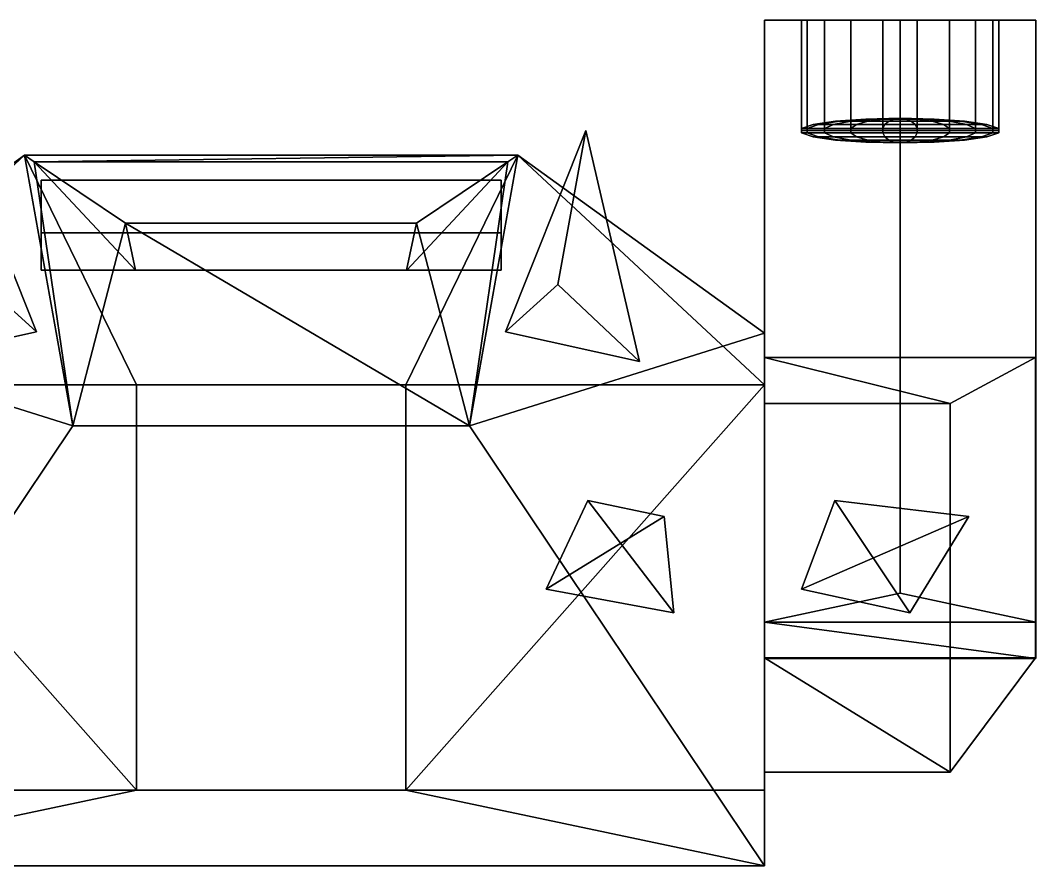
# Model space of a CAD drawing. Extents: x -18.6 to 18.6, y -8.6 to 11.9.
# Drawn here: x -6.1 to 18.59, y -8.63 to 11.91 of the extents above; entities that cross this region are included whole.
import ezdxf

# ---------------------------------------------------------------- set-up
doc = ezdxf.new("R2010")
doc.units = 0
for name, color, linetype in [('Cube', 15, 'CONTINUOUS'), ('Cube3', 15, 'CONTINUOUS'), ('Cube4', 15, 'CONTINUOUS'), ('Cylinder1', 15, 'CONTINUOUS'), ('NoName14', 15, 'CONTINUOUS'), ('NoName6', 15, 'CONTINUOUS'), ('NoName6001', 15, 'CONTINUOUS'), ('NoName9', 15, 'CONTINUOUS'), ('Sphere', 15, 'CONTINUOUS')]:
    doc.layers.add(name, color=color, linetype=linetype)

msp = doc.modelspace()

# ---------------------------------------------------------------- linework, layer by layer
at = {"layer": 'Cube', "color": 0}
for points in [[(-5.593406, 5.836161, -2.441469), (-5.593385, 6.744943, -2.441473), (-5.593385, 8.028027, -0.482053), (-5.593374, 5.83617, -0.482104)], [(5.593384, 8.028027, -0.482053), (5.593384, 5.83616, -0.482106), (-5.593374, 5.83617, -0.482104), (-5.593385, 8.028027, -0.482053)], [(-5.593385, 6.744943, -2.441473), (5.593384, 6.744943, -2.441473), (5.593384, 8.028027, -0.482053), (-5.593385, 8.028027, -0.482053)], [(5.593384, 6.744943, -2.441473), (5.59338, 5.83616, -2.441474), (5.593384, 5.83616, -0.482106), (5.593384, 8.028027, -0.482053)], [(-5.593385, 6.744943, -2.441473), (-5.593406, 5.836161, -2.441469), (5.59338, 5.83616, -2.441474), (5.593384, 6.744943, -2.441473)], [(5.59338, 5.83616, -2.441474), (-5.593406, 5.836161, -2.441469), (-5.593374, 5.83617, -0.482104), (5.593384, 5.83616, -0.482106)]]:
    msp.add_3dface(points, dxfattribs=at)
at = {"layer": 'Cube3', "color": 0}
for points in [[(11.999613, -3.577291, -5.33909), (18.592813, -3.577026, -5.337899), (18.593245, 3.720344, -5.338007), (12.000263, 3.72014, -5.338667)], [(11.999613, -3.577291, -5.33909), (12.000263, 3.72014, -5.338667), (12.001456, 2.596614, 7.019952), (12.001121, -6.359219, 7.020262)], [(16.511473, 2.596646, 3.235605), (12.000263, 3.72014, -5.338667), (18.593245, 3.720344, -5.338007)], [(12.000263, 3.72014, -5.338667), (16.511473, 2.596646, 3.235605), (12.001456, 2.596614, 7.019952)], [(18.593245, 3.720344, -5.338007), (18.592813, -3.577026, -5.337899), (16.511238, -6.359221, 3.235744), (16.511473, 2.596646, 3.235605)], [(12.001456, 2.596614, 7.019952), (16.511473, 2.596646, 3.235605), (16.511238, -6.359221, 3.235744), (12.001121, -6.359219, 7.020262)], [(16.511238, -6.359221, 3.235744), (18.592813, -3.577026, -5.337899), (11.999613, -3.577291, -5.33909)], [(11.999613, -3.577291, -5.33909), (12.001121, -6.359219, 7.020262), (16.511238, -6.359221, 3.235744)]]:
    msp.add_3dface(points, dxfattribs=at)
at = {"layer": 'Cube4', "color": 1}
for points in [[(-4.822488, 2.057354, -9.908897), (-5.998119, 8.631292, -0.119967), (-11.996239, 4.312647, -0.119967)], [(-5.998119, 8.631292, -0.119967), (-3.274973, 3.053042, 9.90889), (-11.996239, 3.053042, 7.029792)], [(-11.996239, 3.053042, 7.029792), (-11.996239, 4.312647, -0.119967), (-5.998119, 8.631292, -0.119967)], [(-5.998119, 8.631292, -0.119967), (5.998119, 8.631292, -0.119967), (3.274973, 3.053042, 9.90889), (-3.274973, 3.053042, 9.90889)], [(11.996239, 3.053042, 7.029793), (3.274973, 3.053042, 9.90889), (5.998119, 8.631292, -0.119967)], [(-3.274973, 3.053042, 9.90889), (3.274973, 3.053042, 9.90889), (3.274973, -6.79587, 9.90889), (-3.274973, -6.79587, 9.90889)], [(11.996239, -6.79587, 5.458285), (3.274973, -6.79587, 9.90889), (11.996239, 3.053042, 7.029793)], [(3.274973, 3.053042, 9.90889), (11.996239, 3.053042, 7.029793), (3.274973, -6.79587, 9.90889)]]:
    msp.add_3dface(points, dxfattribs=at)
at = {"layer": 'Cube4', "color": 0}
for points in [[(-5.998119, 8.631292, -0.119967), (-4.822488, 2.057354, -9.908897), (-5.758194, 8.475636, -0.351748)], [(-5.998119, 8.631292, -0.119967), (-5.758194, 8.475636, -0.351748), (5.998119, 8.631292, -0.119967)], [(-5.758194, 8.475636, -0.351748), (5.758344, 8.475634, -0.35175), (5.998119, 8.631292, -0.119967)], [(-5.758194, 8.475636, -0.351748), (-4.822488, 2.057354, -9.908897), (-3.538891, 6.984697, -2.571833)], [(3.538892, 6.984706, -2.571818), (4.822488, 2.057354, -9.908897), (5.758344, 8.475634, -0.35175)], [(4.822488, 2.057354, -9.908897), (11.996239, 4.312647, -0.119967), (5.998119, 8.631292, -0.119967)], [(4.822488, 2.057354, -9.908897), (5.998119, 8.631292, -0.119967), (5.758344, 8.475634, -0.35175)], [(5.998119, 8.631292, -0.119967), (11.996239, 4.312647, -0.119967), (11.996239, 3.053042, 7.029793)], [(-4.822488, 2.057354, -9.908897), (4.822488, 2.057354, -9.908897), (-3.538891, 6.984697, -2.571833)], [(-3.538891, 6.984697, -2.571833), (4.822488, 2.057354, -9.908897), (3.538892, 6.984706, -2.571818)], [(-11.996239, 4.312647, -0.119967), (-11.996239, -8.631294, -1.25961), (-4.822488, 2.057354, -9.908897)], [(11.996239, -8.631294, -1.25961), (11.996239, 4.312647, -0.119967), (4.822488, 2.057354, -9.908897)], [(11.996239, 3.053042, 7.029793), (11.996239, 4.312647, -0.119967), (11.996239, -8.631294, -1.25961), (11.996239, -6.79587, 5.458285)], [(-11.996239, -6.79587, 5.458285), (-11.996239, 3.053042, 7.029792), (-3.274973, -6.79587, 9.90889)], [(-3.274973, 3.053042, 9.90889), (-3.274973, -6.79587, 9.90889), (-11.996239, 3.053042, 7.029792)], [(-4.822488, 2.057354, -9.908897), (-11.996239, -8.631294, -1.25961), (11.996239, -8.631294, -1.25961), (4.822488, 2.057354, -9.908897)], [(3.274973, -6.79587, 9.90889), (11.996239, -8.631294, -1.25961), (-11.996239, -8.631294, -1.25961), (-3.274973, -6.79587, 9.90889)], [(-11.996239, -6.79587, 5.458285), (-3.274973, -6.79587, 9.90889), (-11.996239, -8.631294, -1.25961)], [(11.996239, -6.79587, 5.458285), (11.996239, -8.631294, -1.25961), (3.274973, -6.79587, 9.90889)]]:
    msp.add_3dface(points, dxfattribs=at)
at = {"layer": 'Cube4', "color": 2}
for points in [[(-3.296113, 5.836169, -1.74763), (-3.298966, 5.836145, -1.463551), (-5.758194, 8.475636, -0.351748), (-3.538891, 6.984697, -2.571833)], [(-3.298966, 5.836145, -1.463551), (3.298966, 5.83611, -1.459009), (5.758344, 8.475634, -0.35175), (-5.758194, 8.475636, -0.351748)], [(3.298966, 5.83611, -1.459009), (3.297221, 5.836157, -1.747623), (3.538892, 6.984706, -2.571818), (5.758344, 8.475634, -0.35175)], [(3.297221, 5.836157, -1.747623), (-3.296113, 5.836169, -1.74763), (-3.538891, 6.984697, -2.571833), (3.538892, 6.984706, -2.571818)], [(3.298966, 5.83611, -1.459009), (-3.298966, 5.836145, -1.463551), (-3.296113, 5.836169, -1.74763), (3.297221, 5.836157, -1.747623)]]:
    msp.add_3dface(points, dxfattribs=at)
at = {"layer": 'Cylinder1', "color": 0}
for points in [[(14.095585, 11.910838, -6.107555), (14.878585, 11.91084, -5.818171), (11.996242, 11.910842, -5.338276)], [(13.457278, 11.910832, -6.65142), (14.095585, 11.910838, -6.107555), (11.996242, 11.910842, -5.338276)], [(13.040653, 11.910827, -7.384168), (13.457278, 11.910832, -6.65142), (11.996242, 11.910842, -5.338276)], [(12.895961, 11.910819, -8.217418), (13.040653, 11.910827, -7.384168), (11.996242, 11.910842, -5.338276)], [(11.996255, 11.910823, -9.255863), (12.895961, 11.910819, -8.217418), (11.996242, 11.910842, -5.338276)], [(15.711835, 11.91084, -5.818171), (11.996242, 11.910842, -5.338276), (14.878585, 11.91084, -5.818171)], [(18.594175, 11.910842, -5.338277), (11.996242, 11.910842, -5.338276), (15.711835, 11.91084, -5.818171)], [(11.996255, 11.910823, -9.255863), (11.996242, 11.910842, -5.338276), (11.996257, -3.592881, -5.338282), (11.996275, -2.713459, -8.370402)], [(11.996242, 11.910842, -5.338276), (18.594175, 11.910842, -5.338277), (18.5942, -3.592881, -5.338298), (11.996257, -3.592881, -5.338282)], [(15.295295, 11.910769, -11.888871), (11.996255, 11.910823, -9.255863), (11.996275, -2.713459, -8.370402), (15.295503, -2.008297, -10.801717)], [(13.040653, 11.910811, -9.050668), (12.895961, 11.910819, -8.217418), (11.996255, 11.910823, -9.255863)], [(13.457278, 11.910806, -9.783416), (13.040653, 11.910811, -9.050668), (11.996255, 11.910823, -9.255863)], [(14.095585, 11.910801, -10.327281), (13.457278, 11.910806, -9.783416), (11.996255, 11.910823, -9.255863)], [(15.295295, 11.910769, -11.888871), (14.095585, 11.910801, -10.327281), (11.996255, 11.910823, -9.255863)], [(15.295295, 11.910769, -11.888871), (14.878585, 11.910798, -10.616666), (14.095585, 11.910801, -10.327281)], [(15.295295, 11.910769, -11.888871), (15.711835, 11.910798, -10.616666), (14.878585, 11.910798, -10.616666)], [(18.594204, 11.910823, -9.255893), (15.295295, 11.910769, -11.888871), (15.295503, -2.008297, -10.801717), (18.594204, -2.71383, -8.369139)], [(15.295295, 11.910769, -11.888871), (18.594204, 11.910823, -9.255893), (16.494835, 11.910801, -10.327282)], [(15.295295, 11.910769, -11.888871), (16.494835, 11.910801, -10.327282), (15.711835, 11.910798, -10.616666)], [(16.494835, 11.910838, -6.107555), (18.594175, 11.910842, -5.338277), (15.711835, 11.91084, -5.818171)], [(17.133141, 11.910832, -6.651421), (18.594175, 11.910842, -5.338277), (16.494835, 11.910838, -6.107555)], [(16.494835, 11.910801, -10.327282), (18.594204, 11.910823, -9.255893), (17.133141, 11.910806, -9.783417)], [(17.549767, 11.910827, -7.384169), (18.594175, 11.910842, -5.338277), (17.133141, 11.910832, -6.651421)], [(17.133141, 11.910806, -9.783417), (18.594204, 11.910823, -9.255893), (17.549767, 11.910811, -9.050669)], [(17.694458, 11.910819, -8.217419), (18.594175, 11.910842, -5.338277), (17.549767, 11.910827, -7.384169)], [(17.549767, 11.910811, -9.050669), (18.594175, 11.910842, -5.338277), (17.694458, 11.910819, -8.217419)], [(18.594204, 11.910823, -9.255893), (18.594175, 11.910842, -5.338277), (17.549767, 11.910811, -9.050669)], [(18.594175, 11.910842, -5.338277), (18.594204, 11.910823, -9.255893), (18.594204, -2.71383, -8.369139), (18.5942, -3.592881, -5.338298)], [(12.896038, 9.231084, -8.217428), (17.13324, 9.231089, -6.651496), (13.040725, 9.231087, -7.38419)], [(17.549864, 9.231087, -7.384242), (17.13324, 9.231089, -6.651496), (12.896038, 9.231084, -8.217428)], [(13.040728, 9.231082, -9.050671), (17.549864, 9.231087, -7.384242), (12.896038, 9.231084, -8.217428)], [(13.040725, 9.231087, -7.38419), (16.494923, 9.23109, -6.107631), (13.457355, 9.231089, -6.651458)], [(17.13324, 9.231089, -6.651496), (16.494923, 9.23109, -6.107631), (13.040725, 9.231087, -7.38419)], [(17.694563, 9.231084, -8.217484), (17.549864, 9.231087, -7.384242), (13.040728, 9.231082, -9.050671)], [(13.457361, 9.231077, -9.783416), (17.694563, 9.231084, -8.217484), (13.040728, 9.231082, -9.050671)], [(13.457355, 9.231089, -6.651458), (15.711923, 9.23109, -5.818242), (14.095662, 9.23109, -6.107602)], [(16.494923, 9.23109, -6.107631), (15.711923, 9.23109, -5.818242), (13.457355, 9.231089, -6.651458)], [(17.549868, 9.231082, -9.050726), (17.694563, 9.231084, -8.217484), (13.457361, 9.231077, -9.783416)], [(14.095668, 9.231076, -10.327281), (17.549868, 9.231082, -9.050726), (13.457361, 9.231077, -9.783416)], [(15.711923, 9.23109, -5.818242), (14.878668, 9.23109, -5.818234), (14.095662, 9.23109, -6.107602)], [(17.133242, 9.231077, -9.783456), (17.549868, 9.231082, -9.050726), (14.095668, 9.231076, -10.327281)], [(14.878674, 9.231076, -10.616673), (17.133242, 9.231077, -9.783456), (14.095668, 9.231076, -10.327281)], [(16.494932, 9.231076, -10.327304), (17.133242, 9.231077, -9.783456), (14.878674, 9.231076, -10.616673)], [(15.711932, 9.231076, -10.616689), (16.494932, 9.231076, -10.327304), (14.878674, 9.231076, -10.616673)], [(15.295503, -2.008297, -10.801717), (11.996275, -2.713459, -8.370402), (18.594204, -2.71383, -8.369139)], [(11.996275, -2.713459, -8.370402), (11.996257, -3.592881, -5.338282), (18.5942, -3.592881, -5.338298)], [(18.594204, -2.71383, -8.369139), (11.996275, -2.713459, -8.370402), (18.5942, -3.592881, -5.338298)]]:
    msp.add_3dface(points, dxfattribs=at)
at = {"layer": 'Cylinder1', "color": 1}
for points in [[(12.896038, 9.231084, -8.217428), (13.040725, 9.231087, -7.38419), (13.040653, 11.910827, -7.384168), (12.895961, 11.910819, -8.217418)], [(13.040728, 9.231082, -9.050671), (12.896038, 9.231084, -8.217428), (12.895961, 11.910819, -8.217418), (13.040653, 11.910811, -9.050668)], [(13.040725, 9.231087, -7.38419), (13.457355, 9.231089, -6.651458), (13.457278, 11.910832, -6.65142), (13.040653, 11.910827, -7.384168)], [(13.457361, 9.231077, -9.783416), (13.040728, 9.231082, -9.050671), (13.040653, 11.910811, -9.050668), (13.457278, 11.910806, -9.783416)], [(13.457355, 9.231089, -6.651458), (14.095662, 9.23109, -6.107602), (14.095585, 11.910838, -6.107555), (13.457278, 11.910832, -6.65142)], [(14.095668, 9.231076, -10.327281), (13.457361, 9.231077, -9.783416), (13.457278, 11.910806, -9.783416), (14.095585, 11.910801, -10.327281)], [(14.095662, 9.23109, -6.107602), (14.878668, 9.23109, -5.818234), (14.878585, 11.91084, -5.818171), (14.095585, 11.910838, -6.107555)], [(14.878674, 9.231076, -10.616673), (14.095668, 9.231076, -10.327281), (14.095585, 11.910801, -10.327281), (14.878585, 11.910798, -10.616666)], [(14.878668, 9.23109, -5.818234), (15.711923, 9.23109, -5.818242), (15.711835, 11.91084, -5.818171), (14.878585, 11.91084, -5.818171)], [(15.711932, 9.231076, -10.616689), (14.878674, 9.231076, -10.616673), (14.878585, 11.910798, -10.616666), (15.711835, 11.910798, -10.616666)], [(15.711923, 9.23109, -5.818242), (16.494923, 9.23109, -6.107631), (16.494835, 11.910838, -6.107555), (15.711835, 11.91084, -5.818171)], [(16.494932, 9.231076, -10.327304), (15.711932, 9.231076, -10.616689), (15.711835, 11.910798, -10.616666), (16.494835, 11.910801, -10.327282)], [(16.494923, 9.23109, -6.107631), (17.13324, 9.231089, -6.651496), (17.133141, 11.910832, -6.651421), (16.494835, 11.910838, -6.107555)], [(17.133242, 9.231077, -9.783456), (16.494932, 9.231076, -10.327304), (16.494835, 11.910801, -10.327282), (17.133141, 11.910806, -9.783417)], [(17.13324, 9.231089, -6.651496), (17.549864, 9.231087, -7.384242), (17.549767, 11.910827, -7.384169), (17.133141, 11.910832, -6.651421)], [(17.549868, 9.231082, -9.050726), (17.133242, 9.231077, -9.783456), (17.133141, 11.910806, -9.783417), (17.549767, 11.910811, -9.050669)], [(17.549864, 9.231087, -7.384242), (17.694563, 9.231084, -8.217484), (17.694458, 11.910819, -8.217419), (17.549767, 11.910827, -7.384169)], [(17.694563, 9.231084, -8.217484), (17.549868, 9.231082, -9.050726), (17.549767, 11.910811, -9.050669), (17.694458, 11.910819, -8.217419)]]:
    msp.add_3dface(points, dxfattribs=at)
at = {"layer": 'NoName14', "color": 0}
for points in [[(7.650475, 9.230501, 8.050734), (6.971321, 5.489342, 4.394698), (5.698989, 4.342563, 6.424368)], [(5.698989, 4.342563, 6.424368), (8.96029, 3.619918, 6.380705), (7.650475, 9.230501, 8.050734)], [(8.96029, 3.619918, 6.380705), (6.971321, 5.489342, 4.394698), (7.650475, 9.230501, 8.050734)], [(5.698989, 4.342563, 6.424368), (6.971321, 5.489342, 4.394698), (8.96029, 3.619918, 6.380705)]]:
    msp.add_3dface(points, dxfattribs=at)
at = {"layer": 'NoName6', "color": 0}
for points in [[(6.68952, -1.912354, 8.591625), (7.703528, 0.242285, 8.063872), (9.79668, -2.48494, 7.498011)], [(9.561146, -0.146065, 13.016816), (7.703528, 0.242285, 8.063872), (6.68952, -1.912354, 8.591625)], [(9.79668, -2.48494, 7.498011), (7.703528, 0.242285, 8.063872), (9.561146, -0.146065, 13.016816)], [(6.68952, -1.912354, 8.591625), (9.79668, -2.48494, 7.498011), (9.561146, -0.146065, 13.016816)]]:
    msp.add_3dface(points, dxfattribs=at)
at = {"layer": 'NoName6001', "color": 0}
for points in [[(12.897324, -1.912354, 5.982453), (13.705654, 0.242285, 5.174161), (15.531701, -2.48494, 4.00496)], [(16.966923, -0.146065, 9.339072), (13.705654, 0.242285, 5.174161), (12.897324, -1.912354, 5.982453)], [(15.531701, -2.48494, 4.00496), (13.705654, 0.242285, 5.174161), (16.966923, -0.146065, 9.339072)], [(12.897324, -1.912354, 5.982453), (15.531701, -2.48494, 4.00496), (16.966923, -0.146065, 9.339072)]]:
    msp.add_3dface(points, dxfattribs=at)
at = {"layer": 'NoName9', "color": 0}
for points in [[(-7.655114, 9.230518, 8.050714), (-8.964928, 3.619942, 6.380687), (-5.703624, 4.342583, 6.424348)], [(-5.703624, 4.342583, 6.424348), (-6.975958, 5.48936, 4.394679), (-7.655114, 9.230518, 8.050714)], [(-8.964928, 3.619942, 6.380687), (-6.975958, 5.48936, 4.394679), (-5.703624, 4.342583, 6.424348)]]:
    msp.add_3dface(points, dxfattribs=at)
at = {"layer": 'Sphere', "color": 0}
for points in [[(13.823651, 9.460855, -8.761288), (13.72921, 9.460855, -8.217422), (13.185344, 9.381067, -8.217422), (13.312584, 9.381067, -8.950171)], [(13.72921, 9.460855, -8.217422), (13.823651, 9.460855, -7.673557), (13.312584, 9.381067, -7.484674), (13.185344, 9.381067, -8.217422)], [(14.095584, 9.460855, -9.239555), (13.823651, 9.460855, -8.761288), (13.312584, 9.381067, -8.950171), (13.678959, 9.381067, -9.594539)], [(13.823651, 9.460855, -7.673557), (14.095584, 9.460855, -7.19529), (13.678959, 9.381067, -6.840307), (13.312584, 9.381067, -7.484674)], [(14.512209, 9.460855, -9.594538), (14.095584, 9.460855, -9.239555), (13.678959, 9.381067, -9.594539), (14.240276, 9.381067, -10.072805)], [(14.095584, 9.460855, -7.19529), (14.512209, 9.460855, -6.840307), (14.240276, 9.381067, -6.36204), (13.678959, 9.381067, -6.840307)], [(14.512209, 9.512934, -8.506807), (14.461958, 9.512934, -8.217422), (13.72921, 9.460855, -8.217422), (13.823651, 9.460855, -8.761288)], [(14.461958, 9.512934, -8.217422), (14.512209, 9.512934, -7.928038), (13.823651, 9.460855, -7.673557), (13.72921, 9.460855, -8.217422)], [(14.656901, 9.512934, -8.761288), (14.512209, 9.512934, -8.506807), (13.823651, 9.460855, -8.761288), (14.095584, 9.460855, -9.239555)], [(14.512209, 9.512934, -7.928038), (14.656901, 9.512934, -7.673557), (14.095584, 9.460855, -7.19529), (13.823651, 9.460855, -7.673557)], [(14.878583, 9.512934, -8.950171), (14.656901, 9.512934, -8.761288), (14.095584, 9.460855, -9.239555), (14.512209, 9.460855, -9.594538)], [(14.656901, 9.512934, -7.673557), (14.878583, 9.512934, -7.484674), (14.512209, 9.460855, -6.840307), (14.095584, 9.460855, -7.19529)], [(15.023275, 9.460855, -9.783421), (14.512209, 9.460855, -9.594538), (14.240276, 9.381067, -10.072805), (14.928834, 9.381067, -10.327286)], [(14.512209, 9.460855, -6.840307), (15.023275, 9.460855, -6.651424), (14.928834, 9.381067, -6.107559), (14.240276, 9.381067, -6.36204)], [(15.295208, 9.53102, -8.217422), (14.461958, 9.512934, -8.217422), (14.512209, 9.512934, -8.506807)], [(15.295208, 9.53102, -8.217422), (14.512209, 9.512934, -7.928038), (14.461958, 9.512934, -8.217422)], [(15.295208, 9.53102, -8.217422), (14.512209, 9.512934, -8.506807), (14.656901, 9.512934, -8.761288)], [(15.295208, 9.53102, -8.217422), (14.656901, 9.512934, -7.673557), (14.512209, 9.512934, -7.928038)], [(15.150516, 9.512934, -9.050673), (14.878583, 9.512934, -8.950171), (14.512209, 9.460855, -9.594538), (15.023275, 9.460855, -9.783421)], [(14.878583, 9.512934, -7.484674), (15.150516, 9.512934, -7.384172), (15.023275, 9.460855, -6.651424), (14.512209, 9.460855, -6.840307)], [(15.295208, 9.53102, -8.217422), (14.656901, 9.512934, -8.761288), (14.878583, 9.512934, -8.950171)], [(15.295208, 9.53102, -8.217422), (14.878583, 9.512934, -7.484674), (14.656901, 9.512934, -7.673557)], [(15.295208, 9.53102, -8.217422), (14.878583, 9.512934, -8.950171), (15.150516, 9.512934, -9.050673)], [(15.295208, 9.53102, -8.217422), (15.150516, 9.512934, -7.384172), (14.878583, 9.512934, -7.484674)], [(15.567141, 9.460855, -9.783421), (15.023275, 9.460855, -9.783421), (14.928834, 9.381067, -10.327286), (15.661582, 9.381067, -10.327286)], [(15.023275, 9.460855, -6.651424), (15.567141, 9.460855, -6.651424), (15.661582, 9.381067, -6.107559), (14.928834, 9.381067, -6.107559)], [(15.4399, 9.512934, -9.050673), (15.150516, 9.512934, -9.050673), (15.023275, 9.460855, -9.783421), (15.567141, 9.460855, -9.783421)], [(15.150516, 9.512934, -7.384172), (15.4399, 9.512934, -7.384172), (15.567141, 9.460855, -6.651424), (15.023275, 9.460855, -6.651424)], [(15.295208, 9.53102, -8.217422), (15.150516, 9.512934, -9.050673), (15.4399, 9.512934, -9.050673)], [(15.295208, 9.53102, -8.217422), (15.4399, 9.512934, -7.384172), (15.150516, 9.512934, -7.384172)], [(15.295208, 9.53102, -8.217422), (16.078207, 9.512934, -8.506807), (16.128458, 9.512934, -8.217422)], [(15.295208, 9.53102, -8.217422), (15.933515, 9.512934, -8.761288), (16.078207, 9.512934, -8.506807)], [(15.295208, 9.53102, -8.217422), (15.711833, 9.512934, -8.950171), (15.933515, 9.512934, -8.761288)], [(15.295208, 9.53102, -8.217422), (15.4399, 9.512934, -9.050673), (15.711833, 9.512934, -8.950171)], [(15.295208, 9.53102, -8.217422), (15.711833, 9.512934, -7.484674), (15.4399, 9.512934, -7.384172)], [(15.295208, 9.53102, -8.217422), (15.933515, 9.512934, -7.673557), (15.711833, 9.512934, -7.484674)], [(15.295208, 9.53102, -8.217422), (16.078207, 9.512934, -7.928038), (15.933515, 9.512934, -7.673557)], [(15.295208, 9.53102, -8.217422), (16.128458, 9.512934, -8.217422), (16.078207, 9.512934, -7.928038)], [(15.711833, 9.512934, -8.950171), (15.4399, 9.512934, -9.050673), (15.567141, 9.460855, -9.783421), (16.078207, 9.460855, -9.594538)], [(15.4399, 9.512934, -7.384172), (15.711833, 9.512934, -7.484674), (16.078207, 9.460855, -6.840307), (15.567141, 9.460855, -6.651424)], [(16.078207, 9.460855, -9.594538), (15.567141, 9.460855, -9.783421), (15.661582, 9.381067, -10.327286), (16.35014, 9.381067, -10.072805)], [(15.567141, 9.460855, -6.651424), (16.078207, 9.460855, -6.840307), (16.35014, 9.381067, -6.36204), (15.661582, 9.381067, -6.107559)], [(15.933515, 9.512934, -8.761288), (15.711833, 9.512934, -8.950171), (16.078207, 9.460855, -9.594538), (16.494833, 9.460855, -9.239555)], [(15.711833, 9.512934, -7.484674), (15.933515, 9.512934, -7.673557), (16.494833, 9.460855, -7.19529), (16.078207, 9.460855, -6.840307)], [(16.078207, 9.512934, -8.506807), (15.933515, 9.512934, -8.761288), (16.494833, 9.460855, -9.239555), (16.766766, 9.460855, -8.761288)], [(15.933515, 9.512934, -7.673557), (16.078207, 9.512934, -7.928038), (16.766766, 9.460855, -7.673557), (16.494833, 9.460855, -7.19529)], [(16.128458, 9.512934, -8.217422), (16.078207, 9.512934, -8.506807), (16.766766, 9.460855, -8.761288), (16.861206, 9.460855, -8.217422)], [(16.078207, 9.512934, -7.928038), (16.128458, 9.512934, -8.217422), (16.861206, 9.460855, -8.217422), (16.766766, 9.460855, -7.673557)], [(16.494833, 9.460855, -9.239555), (16.078207, 9.460855, -9.594538), (16.35014, 9.381067, -10.072805), (16.911457, 9.381067, -9.594539)], [(16.078207, 9.460855, -6.840307), (16.494833, 9.460855, -7.19529), (16.911457, 9.381067, -6.840307), (16.35014, 9.381067, -6.36204)], [(16.766766, 9.460855, -8.761288), (16.494833, 9.460855, -9.239555), (16.911457, 9.381067, -9.594539), (17.277832, 9.381067, -8.950171)], [(16.494833, 9.460855, -7.19529), (16.766766, 9.460855, -7.673557), (17.277832, 9.381067, -7.484674), (16.911457, 9.381067, -6.840307)], [(16.861206, 9.460855, -8.217422), (16.766766, 9.460855, -8.761288), (17.277832, 9.381067, -8.950171), (17.405071, 9.381067, -8.217422)], [(16.766766, 9.460855, -7.673557), (16.861206, 9.460855, -8.217422), (17.405071, 9.381067, -8.217422), (17.277832, 9.381067, -7.484674)], [(13.312584, 9.381067, -8.950171), (13.185344, 9.381067, -8.217422), (12.89596, 9.283193, -8.217422), (13.040651, 9.283193, -9.050673)], [(13.185344, 9.381067, -8.217422), (13.312584, 9.381067, -7.484674), (13.040651, 9.283193, -7.384172), (12.89596, 9.283193, -8.217422)], [(13.040651, 9.283193, -9.050673), (12.89596, 9.283193, -8.217422), (12.89596, 9.179036, -8.217422), (13.040651, 9.179036, -9.050673)], [(12.89596, 9.283193, -8.217422), (13.040651, 9.283193, -7.384172), (13.040651, 9.179036, -7.384172), (12.89596, 9.179036, -8.217422)], [(13.040651, 9.179036, -9.050673), (12.89596, 9.179036, -8.217422), (13.185345, 9.081161, -8.217422), (13.312585, 9.081161, -8.950171)], [(12.89596, 9.179036, -8.217422), (13.040651, 9.179036, -7.384172), (13.312585, 9.081161, -7.484674), (13.185345, 9.081161, -8.217422)], [(13.678959, 9.381067, -9.594539), (13.312584, 9.381067, -8.950171), (13.040651, 9.283193, -9.050673), (13.457277, 9.283193, -9.783421)], [(13.312584, 9.381067, -7.484674), (13.678959, 9.381067, -6.840307), (13.457277, 9.283193, -6.651424), (13.040651, 9.283193, -7.384172)], [(13.457277, 9.283193, -9.783421), (13.040651, 9.283193, -9.050673), (13.040651, 9.179036, -9.050673), (13.457277, 9.179036, -9.783421)], [(13.040651, 9.283193, -7.384172), (13.457277, 9.283193, -6.651424), (13.457277, 9.179036, -6.651424), (13.040651, 9.179036, -7.384172)], [(13.457277, 9.179036, -9.783421), (13.040651, 9.179036, -9.050673), (13.312585, 9.081161, -8.950171), (13.678959, 9.081161, -9.594538)], [(13.040651, 9.179036, -7.384172), (13.457277, 9.179036, -6.651424), (13.678959, 9.081161, -6.840307), (13.312585, 9.081161, -7.484674)], [(14.240276, 9.381067, -10.072805), (13.678959, 9.381067, -9.594539), (13.457277, 9.283193, -9.783421), (14.095584, 9.283193, -10.327286)], [(13.678959, 9.381067, -6.840307), (14.240276, 9.381067, -6.36204), (14.095584, 9.283193, -6.107559), (13.457277, 9.283193, -6.651424)], [(14.095584, 9.283193, -10.327286), (13.457277, 9.283193, -9.783421), (13.457277, 9.179036, -9.783421), (14.095584, 9.179036, -10.327286)], [(13.457277, 9.283193, -6.651424), (14.095584, 9.283193, -6.107559), (14.095584, 9.179036, -6.107559), (13.457277, 9.179036, -6.651424)], [(14.095584, 9.179036, -10.327286), (13.457277, 9.179036, -9.783421), (13.678959, 9.081161, -9.594538), (14.240276, 9.081161, -10.072805)], [(13.457277, 9.179036, -6.651424), (14.095584, 9.179036, -6.107559), (14.240276, 9.081161, -6.36204), (13.678959, 9.081161, -6.840307)], [(14.928834, 9.381067, -10.327286), (14.240276, 9.381067, -10.072805), (14.095584, 9.283193, -10.327286), (14.878583, 9.283193, -10.616671)], [(14.240276, 9.381067, -6.36204), (14.928834, 9.381067, -6.107559), (14.878583, 9.283193, -5.818174), (14.095584, 9.283193, -6.107559)], [(14.878583, 9.283193, -10.616671), (14.095584, 9.283193, -10.327286), (14.095584, 9.179036, -10.327286), (14.878583, 9.179036, -10.616671)], [(14.095584, 9.283193, -6.107559), (14.878583, 9.283193, -5.818174), (14.878583, 9.179036, -5.818174), (14.095584, 9.179036, -6.107559)], [(14.878583, 9.179036, -10.616671), (14.095584, 9.179036, -10.327286), (14.240276, 9.081161, -10.072805), (14.928834, 9.081161, -10.327286)], [(14.095584, 9.179036, -6.107559), (14.878583, 9.179036, -5.818174), (14.928834, 9.081161, -6.107559), (14.240276, 9.081161, -6.36204)], [(15.661582, 9.381067, -10.327286), (14.928834, 9.381067, -10.327286), (14.878583, 9.283193, -10.616671), (15.711833, 9.283193, -10.616671)], [(14.928834, 9.381067, -6.107559), (15.661582, 9.381067, -6.107559), (15.711833, 9.283193, -5.818174), (14.878583, 9.283193, -5.818174)], [(15.711833, 9.283193, -10.616671), (14.878583, 9.283193, -10.616671), (14.878583, 9.179036, -10.616671), (15.711833, 9.179036, -10.616671)], [(14.878583, 9.283193, -5.818174), (15.711833, 9.283193, -5.818174), (15.711833, 9.179036, -5.818174), (14.878583, 9.179036, -5.818174)], [(15.711833, 9.179036, -10.616671), (14.878583, 9.179036, -10.616671), (14.928834, 9.081161, -10.327286), (15.661582, 9.081161, -10.327286)], [(14.878583, 9.179036, -5.818174), (15.711833, 9.179036, -5.818174), (15.661582, 9.081161, -6.107559), (14.928834, 9.081161, -6.107559)], [(16.35014, 9.381067, -10.072805), (15.661582, 9.381067, -10.327286), (15.711833, 9.283193, -10.616671), (16.494833, 9.283193, -10.327286)], [(15.661582, 9.381067, -6.107559), (16.35014, 9.381067, -6.36204), (16.494833, 9.283193, -6.107559), (15.711833, 9.283193, -5.818174)], [(16.494833, 9.179036, -10.327286), (15.711833, 9.179036, -10.616671), (15.661582, 9.081161, -10.327286), (16.35014, 9.081161, -10.072805)], [(15.711833, 9.179036, -5.818174), (16.494833, 9.179036, -6.107559), (16.35014, 9.081161, -6.36204), (15.661582, 9.081161, -6.107559)], [(16.494833, 9.283193, -10.327286), (15.711833, 9.283193, -10.616671), (15.711833, 9.179036, -10.616671), (16.494833, 9.179036, -10.327286)], [(15.711833, 9.283193, -5.818174), (16.494833, 9.283193, -6.107559), (16.494833, 9.179036, -6.107559), (15.711833, 9.179036, -5.818174)], [(16.911457, 9.381067, -9.594539), (16.35014, 9.381067, -10.072805), (16.494833, 9.283193, -10.327286), (17.133139, 9.283193, -9.783421)], [(16.35014, 9.381067, -6.36204), (16.911457, 9.381067, -6.840307), (17.133139, 9.283193, -6.651424), (16.494833, 9.283193, -6.107559)], [(17.133139, 9.179036, -9.783421), (16.494833, 9.179036, -10.327286), (16.35014, 9.081161, -10.072805), (16.911457, 9.081161, -9.594538)], [(16.494833, 9.179036, -6.107559), (17.133139, 9.179036, -6.651424), (16.911457, 9.081161, -6.840307), (16.35014, 9.081161, -6.36204)], [(17.133139, 9.283193, -9.783421), (16.494833, 9.283193, -10.327286), (16.494833, 9.179036, -10.327286), (17.133139, 9.179036, -9.783421)], [(16.494833, 9.283193, -6.107559), (17.133139, 9.283193, -6.651424), (17.133139, 9.179036, -6.651424), (16.494833, 9.179036, -6.107559)], [(17.277832, 9.381067, -8.950171), (16.911457, 9.381067, -9.594539), (17.133139, 9.283193, -9.783421), (17.549765, 9.283193, -9.050673)], [(16.911457, 9.381067, -6.840307), (17.277832, 9.381067, -7.484674), (17.549765, 9.283193, -7.384172), (17.133139, 9.283193, -6.651424)], [(17.549765, 9.179036, -9.050673), (17.133139, 9.179036, -9.783421), (16.911457, 9.081161, -9.594538), (17.277832, 9.081161, -8.950171)], [(17.133139, 9.179036, -6.651424), (17.549765, 9.179036, -7.384172), (17.277832, 9.081161, -7.484674), (16.911457, 9.081161, -6.840307)], [(17.549765, 9.283193, -9.050673), (17.133139, 9.283193, -9.783421), (17.133139, 9.179036, -9.783421), (17.549765, 9.179036, -9.050673)], [(17.133139, 9.283193, -6.651424), (17.549765, 9.283193, -7.384172), (17.549765, 9.179036, -7.384172), (17.133139, 9.179036, -6.651424)], [(17.405071, 9.381067, -8.217422), (17.277832, 9.381067, -8.950171), (17.549765, 9.283193, -9.050673), (17.694456, 9.283193, -8.217422)], [(17.277832, 9.381067, -7.484674), (17.405071, 9.381067, -8.217422), (17.694456, 9.283193, -8.217422), (17.549765, 9.283193, -7.384172)], [(17.694456, 9.179036, -8.217422), (17.549765, 9.179036, -9.050673), (17.277832, 9.081161, -8.950171), (17.405071, 9.081161, -8.217422)], [(17.549765, 9.179036, -7.384172), (17.694456, 9.179036, -8.217422), (17.405071, 9.081161, -8.217422), (17.277832, 9.081161, -7.484674)], [(17.694456, 9.283193, -8.217422), (17.549765, 9.283193, -9.050673), (17.549765, 9.179036, -9.050673), (17.694456, 9.179036, -8.217422)], [(17.549765, 9.283193, -7.384172), (17.694456, 9.283193, -8.217422), (17.694456, 9.179036, -8.217422), (17.549765, 9.179036, -7.384172)], [(13.312585, 9.081161, -8.950171), (13.185345, 9.081161, -8.217422), (13.72921, 9.001373, -8.217422), (13.82365, 9.001373, -8.761288)], [(13.185345, 9.081161, -8.217422), (13.312585, 9.081161, -7.484674), (13.82365, 9.001373, -7.673557), (13.72921, 9.001373, -8.217422)], [(13.678959, 9.081161, -9.594538), (13.312585, 9.081161, -8.950171), (13.82365, 9.001373, -8.761288), (14.095584, 9.001373, -9.239555)], [(13.312585, 9.081161, -7.484674), (13.678959, 9.081161, -6.840307), (14.095584, 9.001373, -7.19529), (13.82365, 9.001373, -7.673557)], [(14.240276, 9.081161, -10.072805), (13.678959, 9.081161, -9.594538), (14.095584, 9.001373, -9.239555), (14.512209, 9.001373, -9.594538)], [(13.678959, 9.081161, -6.840307), (14.240276, 9.081161, -6.36204), (14.512209, 9.001373, -6.840307), (14.095584, 9.001373, -7.19529)], [(13.82365, 9.001373, -8.761288), (13.72921, 9.001373, -8.217422), (14.461958, 8.949295, -8.217422), (14.512209, 8.949295, -8.506807)], [(13.72921, 9.001373, -8.217422), (13.82365, 9.001373, -7.673557), (14.512209, 8.949295, -7.928038), (14.461958, 8.949295, -8.217422)], [(14.095584, 9.001373, -9.239555), (13.82365, 9.001373, -8.761288), (14.512209, 8.949295, -8.506807), (14.656901, 8.949295, -8.761288)], [(13.82365, 9.001373, -7.673557), (14.095584, 9.001373, -7.19529), (14.656901, 8.949295, -7.673557), (14.512209, 8.949295, -7.928038)], [(14.512209, 9.001373, -9.594538), (14.095584, 9.001373, -9.239555), (14.656901, 8.949295, -8.761288), (14.878583, 8.949295, -8.950171)], [(14.095584, 9.001373, -7.19529), (14.512209, 9.001373, -6.840307), (14.878583, 8.949295, -7.484674), (14.656901, 8.949295, -7.673557)], [(14.928834, 9.081161, -10.327286), (14.240276, 9.081161, -10.072805), (14.512209, 9.001373, -9.594538), (15.023275, 9.001373, -9.783421)], [(14.240276, 9.081161, -6.36204), (14.928834, 9.081161, -6.107559), (15.023275, 9.001373, -6.651424), (14.512209, 9.001373, -6.840307)], [(14.512209, 8.949295, -8.506807), (14.461958, 8.949295, -8.217422), (15.295208, 8.931209, -8.217422)], [(14.461958, 8.949295, -8.217422), (14.512209, 8.949295, -7.928038), (15.295208, 8.931209, -8.217422)], [(15.023275, 9.001373, -9.783421), (14.512209, 9.001373, -9.594538), (14.878583, 8.949295, -8.950171), (15.150516, 8.949295, -9.050673)], [(14.512209, 9.001373, -6.840307), (15.023275, 9.001373, -6.651424), (15.150516, 8.949295, -7.384172), (14.878583, 8.949295, -7.484674)], [(14.656901, 8.949295, -8.761288), (14.512209, 8.949295, -8.506807), (15.295208, 8.931209, -8.217422)], [(14.512209, 8.949295, -7.928038), (14.656901, 8.949295, -7.673557), (15.295208, 8.931209, -8.217422)], [(14.878583, 8.949295, -8.950171), (14.656901, 8.949295, -8.761288), (15.295208, 8.931209, -8.217422)], [(14.656901, 8.949295, -7.673557), (14.878583, 8.949295, -7.484674), (15.295208, 8.931209, -8.217422)], [(15.150516, 8.949295, -9.050673), (14.878583, 8.949295, -8.950171), (15.295208, 8.931209, -8.217422)], [(14.878583, 8.949295, -7.484674), (15.150516, 8.949295, -7.384172), (15.295208, 8.931209, -8.217422)], [(15.661582, 9.081161, -10.327286), (14.928834, 9.081161, -10.327286), (15.023275, 9.001373, -9.783421), (15.567141, 9.001373, -9.783421)], [(14.928834, 9.081161, -6.107559), (15.661582, 9.081161, -6.107559), (15.567141, 9.001373, -6.651424), (15.023275, 9.001373, -6.651424)], [(15.567141, 9.001373, -9.783421), (15.023275, 9.001373, -9.783421), (15.150516, 8.949295, -9.050673), (15.4399, 8.949295, -9.050673)], [(15.023275, 9.001373, -6.651424), (15.567141, 9.001373, -6.651424), (15.4399, 8.949295, -7.384172), (15.150516, 8.949295, -7.384172)], [(15.4399, 8.949295, -9.050673), (15.150516, 8.949295, -9.050673), (15.295208, 8.931209, -8.217422)], [(15.150516, 8.949295, -7.384172), (15.4399, 8.949295, -7.384172), (15.295208, 8.931209, -8.217422)], [(16.128458, 8.949295, -8.217422), (16.078207, 8.949295, -8.506807), (15.295208, 8.931209, -8.217422)], [(16.078207, 8.949295, -8.506807), (15.933515, 8.949295, -8.761288), (15.295208, 8.931209, -8.217422)], [(15.933515, 8.949295, -8.761288), (15.711833, 8.949295, -8.950171), (15.295208, 8.931209, -8.217422)], [(15.711833, 8.949295, -8.950171), (15.4399, 8.949295, -9.050673), (15.295208, 8.931209, -8.217422)], [(15.4399, 8.949295, -7.384172), (15.711833, 8.949295, -7.484674), (15.295208, 8.931209, -8.217422)], [(15.711833, 8.949295, -7.484674), (15.933515, 8.949295, -7.673557), (15.295208, 8.931209, -8.217422)], [(15.933515, 8.949295, -7.673557), (16.078207, 8.949295, -7.928038), (15.295208, 8.931209, -8.217422)], [(16.078207, 8.949295, -7.928038), (16.128458, 8.949295, -8.217422), (15.295208, 8.931209, -8.217422)], [(16.078207, 9.001373, -9.594538), (15.567141, 9.001373, -9.783421), (15.4399, 8.949295, -9.050673), (15.711833, 8.949295, -8.950171)], [(15.567141, 9.001373, -6.651424), (16.078207, 9.001373, -6.840307), (15.711833, 8.949295, -7.484674), (15.4399, 8.949295, -7.384172)], [(16.35014, 9.081161, -10.072805), (15.661582, 9.081161, -10.327286), (15.567141, 9.001373, -9.783421), (16.078207, 9.001373, -9.594538)], [(15.661582, 9.081161, -6.107559), (16.35014, 9.081161, -6.36204), (16.078207, 9.001373, -6.840307), (15.567141, 9.001373, -6.651424)], [(16.494833, 9.001373, -9.239555), (16.078207, 9.001373, -9.594538), (15.711833, 8.949295, -8.950171), (15.933515, 8.949295, -8.761288)], [(16.078207, 9.001373, -6.840307), (16.494833, 9.001373, -7.19529), (15.933515, 8.949295, -7.673557), (15.711833, 8.949295, -7.484674)], [(16.766766, 9.001373, -8.761288), (16.494833, 9.001373, -9.239555), (15.933515, 8.949295, -8.761288), (16.078207, 8.949295, -8.506807)], [(16.494833, 9.001373, -7.19529), (16.766766, 9.001373, -7.673557), (16.078207, 8.949295, -7.928038), (15.933515, 8.949295, -7.673557)], [(16.911457, 9.081161, -9.594538), (16.35014, 9.081161, -10.072805), (16.078207, 9.001373, -9.594538), (16.494833, 9.001373, -9.239555)], [(16.35014, 9.081161, -6.36204), (16.911457, 9.081161, -6.840307), (16.494833, 9.001373, -7.19529), (16.078207, 9.001373, -6.840307)], [(16.861206, 9.001373, -8.217422), (16.766766, 9.001373, -8.761288), (16.078207, 8.949295, -8.506807), (16.128458, 8.949295, -8.217422)], [(16.766766, 9.001373, -7.673557), (16.861206, 9.001373, -8.217422), (16.128458, 8.949295, -8.217422), (16.078207, 8.949295, -7.928038)], [(17.277832, 9.081161, -8.950171), (16.911457, 9.081161, -9.594538), (16.494833, 9.001373, -9.239555), (16.766766, 9.001373, -8.761288)], [(16.911457, 9.081161, -6.840307), (17.277832, 9.081161, -7.484674), (16.766766, 9.001373, -7.673557), (16.494833, 9.001373, -7.19529)], [(17.405071, 9.081161, -8.217422), (17.277832, 9.081161, -8.950171), (16.766766, 9.001373, -8.761288), (16.861206, 9.001373, -8.217422)], [(17.277832, 9.081161, -7.484674), (17.405071, 9.081161, -8.217422), (16.861206, 9.001373, -8.217422), (16.766766, 9.001373, -7.673557)]]:
    msp.add_3dface(points, dxfattribs=at)

doc.saveas('drawing.dxf')
